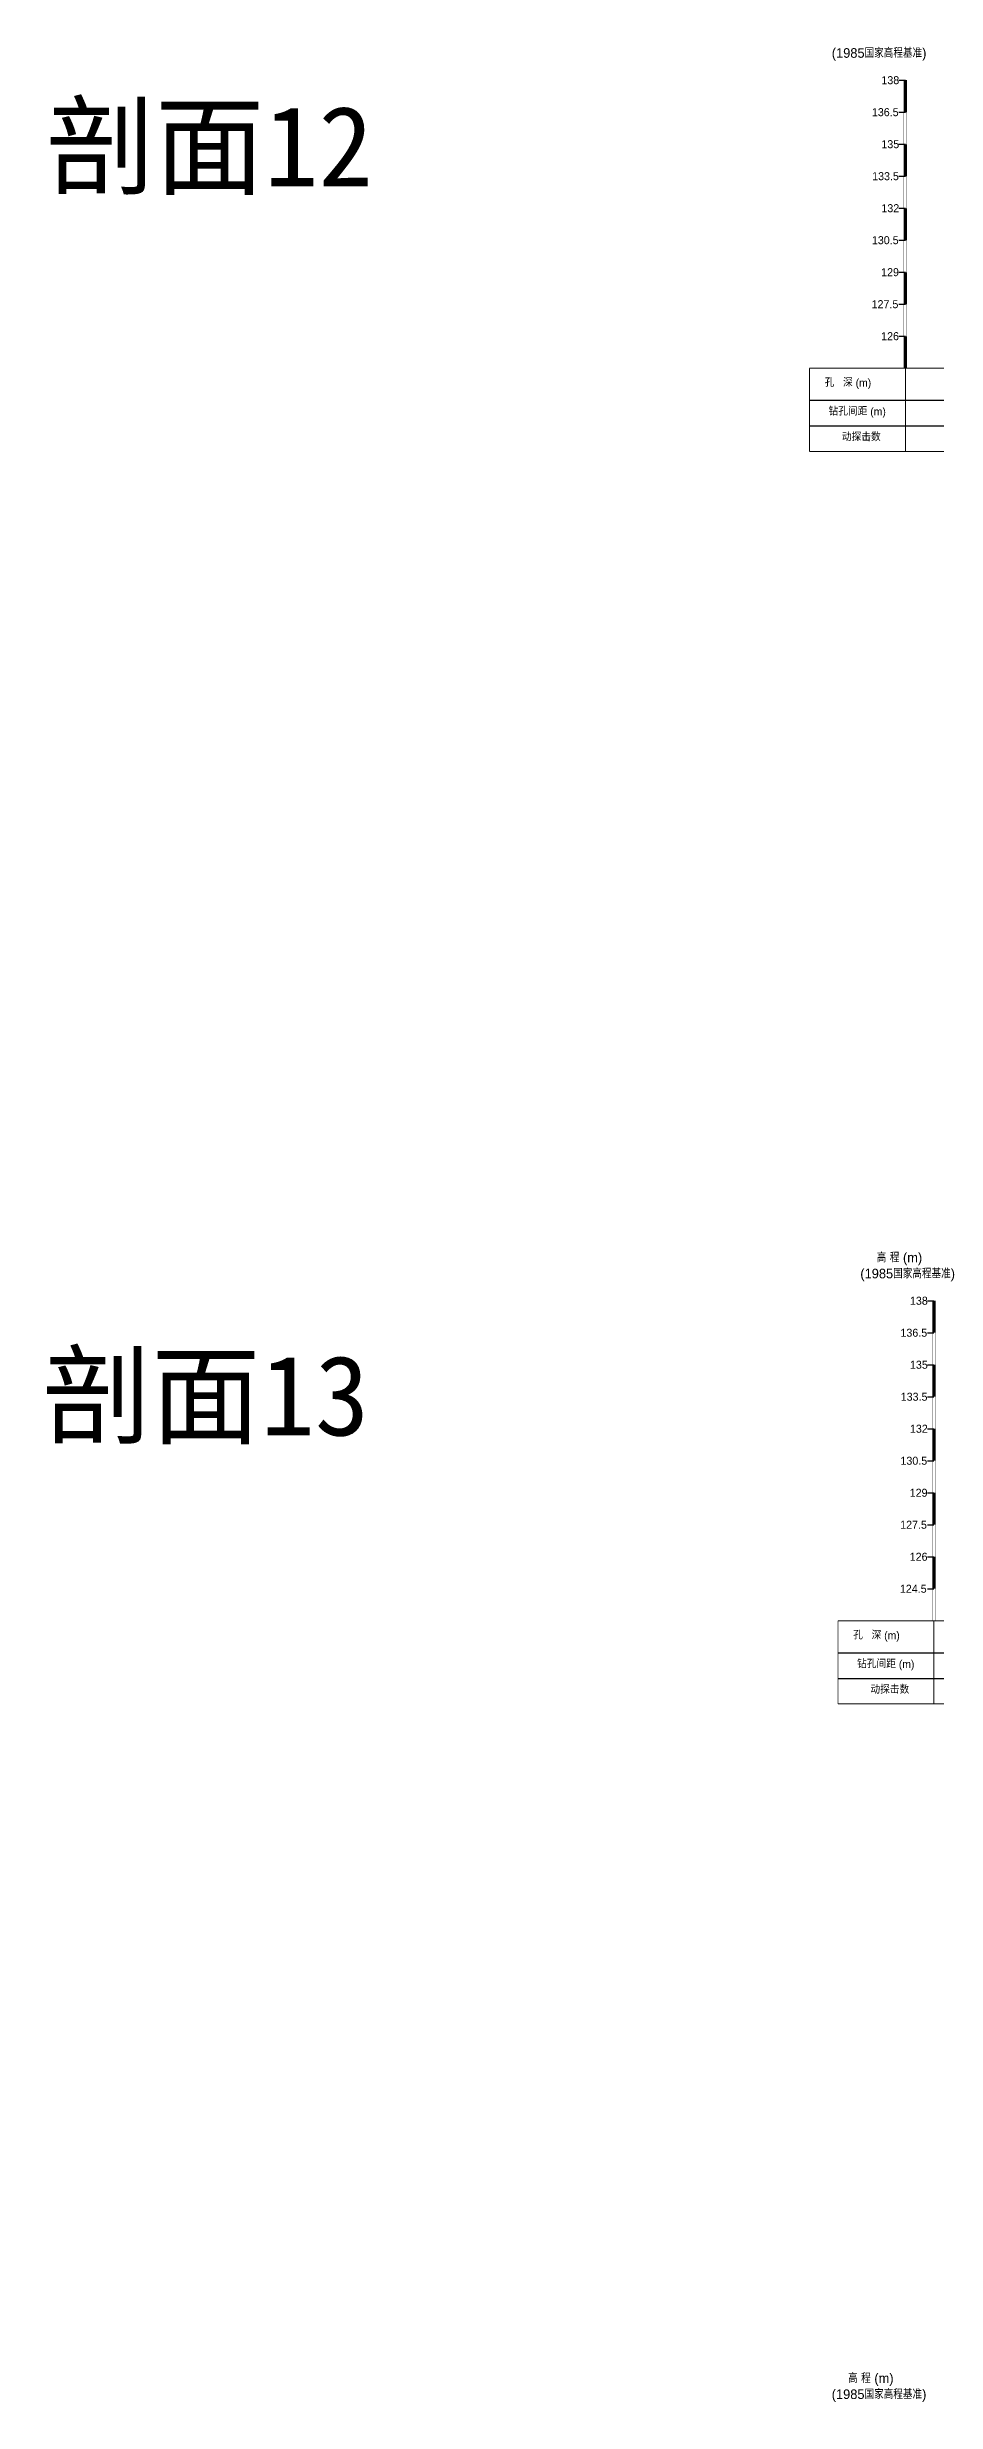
# Model space of a CAD drawing. Header units: inches. Extents: x -205 to 12199, y -11610 to -150.
# Drawn here: x -149 to 129, y -4305 to -3569 of the extents above; entities that cross this region are included whole.
import ezdxf
from ezdxf.enums import TextEntityAlignment as Align

# ---------------------------------------------------------------- set-up
doc = ezdxf.new("R2010")
doc.units = ezdxf.units.IN
doc.header["$MEASUREMENT"] = 0
for name, color, linetype in [('GiCAD_PouMian', 7, 'Continuous'), ('地质-文字', 7, 'Continuous'), ('地质-标注栏', 7, 'Continuous')]:
    doc.layers.add(name, color=color, linetype=linetype)
doc.styles.add('宋体', font='')
doc.styles.add('标注栏数据', font='Comfont.shx', dxfattribs={"width": 0.7, "height": 2.5, "bigfont": 'Hztxt12a.shx'})
doc.styles.add('高程系统', font='Comfont.shx', dxfattribs={"width": 0.7, "height": 3, "bigfont": 'Hztxt12a.shx'})
doc.styles.get('宋体').set_extended_font_data('宋体')

msp = doc.modelspace()

# ---------------------------------------------------------------- linework, layer by layer
at = {"layer": '地质-文字', "color": 7, "linetype": 'Continuous'}
for p, q in [((117.44997, -3579.03096), (119.44997, -3579.03096)), ((117.44997, -3589.03096), (119.44997, -3589.03096)), ((117.44997, -3599.03096), (119.44997, -3599.03096)), ((117.44997, -3609.03096), (119.44997, -3609.03096)), ((117.44997, -3619.03096), (119.44997, -3619.03096)), ((117.44997, -3629.03096), (119.44997, -3629.03096)), ((117.44997, -3639.03096), (119.44997, -3639.03096)), ((117.44997, -3649.03096), (119.44997, -3649.03096)), ((117.44997, -3659.03096), (119.44997, -3659.03096)), ((126.38014, -3960.42943), (128.38014, -3960.42943)), ((126.38014, -3970.42943), (128.38014, -3970.42943)), ((126.38014, -3980.42943), (128.38014, -3980.42943)), ((126.38014, -3990.42943), (128.38014, -3990.42943)), ((126.38014, -4000.42943), (128.38014, -4000.42943)), ((126.38014, -4010.42943), (128.38014, -4010.42943)), ((126.38014, -4020.42943), (128.38014, -4020.42943)), ((126.38014, -4030.42943), (128.38014, -4030.42943)), ((126.38014, -4040.42943), (128.38014, -4040.42943)), ((126.38014, -4050.42943), (128.38014, -4050.42943))]:
    msp.add_line(p, q, dxfattribs=at)
at = {"layer": '地质-文字', "color": 7, "linetype": 'Continuous', "flags": 128}
for points, const_width in [([(118.94997, -3579.03096), (119.94997, -3579.03096)], 0.1), ([(118.94997, -3579.03096), (118.94997, -3669.03096)], 0.1), ([(119.44997, -3579.03096), (119.44997, -3589.03096)], 1), ([(119.94997, -3579.03096), (119.94997, -3669.03096)], 0.1), ([(119.44997, -3599.03096), (119.44997, -3609.03096)], 1), ([(119.44997, -3619.03096), (119.44997, -3629.03096)], 1), ([(119.44997, -3639.03096), (119.44997, -3649.03096)], 1), ([(119.44997, -3659.03096), (119.44997, -3669.03096)], 1), ([(127.88014, -3960.42943), (128.88014, -3960.42943)], 0.1), ([(127.88014, -3960.42943), (127.88014, -4060.42943)], 0.1), ([(128.38014, -3960.42943), (128.38014, -3970.42943)], 1), ([(128.88014, -3960.42943), (128.88014, -4060.42943)], 0.1), ([(128.38014, -3980.42943), (128.38014, -3990.42943)], 1), ([(128.38014, -4000.42943), (128.38014, -4010.42943)], 1), ([(128.38014, -4020.42943), (128.38014, -4030.42943)], 1), ([(128.38014, -4040.42943), (128.38014, -4050.42943)], 1), ([(128.38014, -4060.42943), (128.38014, -4060.42943)], 1)]:
    msp.add_lwpolyline(points, dxfattribs=dict(at, const_width=const_width))
at = {"layer": '地质-标注栏', "color": 7, "linetype": 'Continuous', "const_width": 0.3}
for points in [[(89.45018, -3669.03095), (479.45018, -3669.03095)], [(89.45018, -3669.03095), (89.45018, -3695.03095)], [(119.45018, -3669.03095), (119.45018, -3695.03095)], [(89.45018, -3695.03095), (479.45018, -3695.03095)], [(98.38035, -4060.42943), (488.38035, -4060.42943)], [(98.38035, -4060.42943), (98.38035, -4086.42943)], [(128.38035, -4060.42943), (128.38035, -4086.42943)], [(98.38035, -4086.42943), (488.38035, -4086.42943)]]:
    msp.add_lwpolyline(points, dxfattribs=at)
at = {"layer": '地质-标注栏', "color": 7, "linetype": 'Continuous'}
for points in [[(89.45018, -3679.03095), (479.45018, -3679.03095)], [(89.45018, -3687.03095), (479.45018, -3687.03095)], [(98.38035, -4070.42943), (488.38035, -4070.42943)], [(98.38035, -4078.42943), (488.38035, -4078.42943)]]:
    msp.add_lwpolyline(points, dxfattribs=at)

# ---------------------------------------------------------------- texts
at = {"layer": 'GiCAD_PouMian', "color": 7, "style": '宋体'}
for s, p in [('剖面12', (-149.24463, -3612.15758)), ('剖面13', (-150.40123, -4002.54087))]:
    msp.add_text(s, height=25, dxfattribs=at).set_placement(p)
at = {"layer": '地质-文字', "color": 7, "linetype": 'Continuous', "style": '高程系统'}
for s, height, p in [('(1985国家高程基准)', 3, (96.43439, -3572.03096)), ('138', 2.5, (111.94997, -3580.28096)), ('136.5', 2.5, (108.97378, -3590.28096)), ('135', 2.5, (111.94997, -3600.28096)), ('133.5', 2.5, (109.05712, -3610.28096)), ('132', 2.5, (111.94997, -3620.28096)), ('130.5', 2.5, (108.97378, -3630.28096)), ('129', 2.5, (111.86664, -3640.28096)), ('127.5', 2.5, (108.89045, -3650.28096)), ('126', 2.5, (111.86664, -3660.28096)), ('(1985国家高程基准)', 3, (105.36455, -3953.42943)), ('高 程 (m)', 3, (110.46455, -3948.42943)), ('138', 2.5, (120.88014, -3961.67943)), ('136.5', 2.5, (117.90395, -3971.67943)), ('135', 2.5, (120.88014, -3981.67943)), ('133.5', 2.5, (117.98729, -3991.67943)), ('132', 2.5, (120.88014, -4001.67943)), ('130.5', 2.5, (117.90395, -4011.67943)), ('129', 2.5, (120.79681, -4021.67943)), ('127.5', 2.5, (117.82062, -4031.67943)), ('126', 2.5, (120.79681, -4041.67943)), ('124.5', 2.5, (117.73729, -4051.67943)), ('高 程 (m)', 3, (101.51373, -4298.62051)), ('(1985国家高程基准)', 3, (96.41373, -4303.62051))]:
    msp.add_text(s, height=height, dxfattribs=at).set_placement(p)
at = {"layer": '地质-标注栏', "color": 7, "linetype": 'Continuous', "style": '标注栏数据'}
for s, p in [('孔   深 (m)', (94.20368, -3675.53095)), ('钻孔间距 (m)', (95.41868, -3684.53095)), ('动探击数', (99.59018, -3692.53095)), ('孔   深 (m)', (103.13385, -4066.92943)), ('钻孔间距 (m)', (104.34885, -4075.92943)), ('动探击数', (108.52035, -4083.92943))]:
    msp.add_text(s, height=2.43, dxfattribs=at).set_placement(p, align=Align.BOTTOM_LEFT)

doc.saveas('drawing.dxf')
